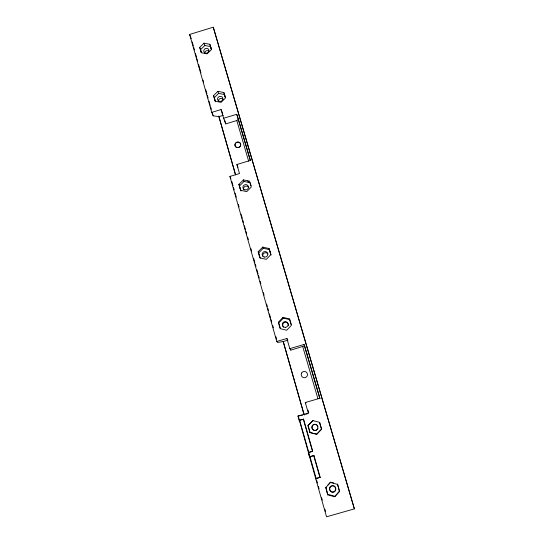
<?xml version="1.0" encoding="UTF-8"?>
<svg xmlns="http://www.w3.org/2000/svg" width="544" height="544" viewBox="0 0 544 544"><rect width="100%" height="100%" fill="white"/><g stroke="black" fill="none" stroke-linecap="round" stroke-linejoin="round"><path stroke-width="0.82" d="M327.74 494.863L325.802 487.302L327.74 494.863L334.662 496.754L339.524 491.497L337.688 484.663M338.497 487.934L338.504 487.485M339.524 491.497L337.484 483.956M334.662 496.754L339.531 491.021M325.7 487.744L330.623 482.106L327.944 484.99M326.72 491.3L326.815 490.831M235.484 174.746L218.872 116.64L213.173 115.824L211.745 112.37L189.625 34.442L213.268 27.2L354.375 508.871L326.543 516.8L315.772 478.856L320.144 477.258L313.942 455.505L310.468 456.504M315.772 478.856L298.262 416.153M312.712 451.187L308.319 452.594L309.556 456.94L313.942 455.505M307.938 425.66L312.909 420.6L307.938 425.66L309.896 432.514L316.669 434.282L321.586 429.141L320.797 426.421M316.669 434.282L321.586 429.141M289.496 318.954L291.353 325.366L286.695 330.228L280.18 328.644L278.344 322.225L282.996 317.39L289.496 318.954L291.217 324.428M280.35 328.481L278.752 322.898L283.376 318.097L289.83 319.648M269.076 248.533L270.851 254.667L266.281 259.359L259.944 257.897L258.182 251.763L262.745 247.092L269.076 248.533L271.082 255.007M260.243 258.216L258.72 252.878L263.248 248.241L269.538 249.676M238.918 184.416L243.392 179.901L249.553 181.227L251.253 187.088L246.772 191.624L240.598 190.278L238.918 184.416L241.019 191.032M239.557 185.932L244.004 181.444L250.131 182.77L250.974 185.681L250.403 184.158M223.836 92.528L225.434 98.049L221.068 102.381L215.104 101.177L213.52 95.656L217.886 91.338L223.836 92.528L224.312 93.888M215.478 101.796L214.302 97.675L218.64 93.384L224.55 94.568L225.345 97.308L224.638 95.282M209.848 44.295L211.398 49.626L207.087 53.856L201.239 52.727L199.716 47.389L204.014 43.18L209.848 44.295L211.405 49.246L210.623 46.961M200.478 50.055L201.321 52.319L200.566 49.667L204.836 45.485L210.637 46.594M223.604 118.266L225.746 123.889L236.803 120.55L238.394 119.245L236.742 114.294L223.604 118.266L221.095 109.541L211.745 112.37M289.796 348.643L290.795 350.139L304.64 345.862L304.014 344.495L289.796 348.643L286.878 338.49L276.774 341.448L229.928 176.419L239.489 173.55L236.885 164.492L250.24 160.48L236.742 114.294M218.872 116.64L223.278 115.308M276.774 341.448L277.528 342.434L283.179 341.571L287.932 340.177M312.48 450.391L303.579 419.179L299.166 420.349L297.962 416.092L308.319 413.1L305.279 402.526L319.75 398.33L304.014 344.495M305.714 414.256L308.149 413.549M299.166 420.349L303.579 419.179M308.319 452.594L312.508 451.384L303.314 419.145M309.896 432.514L316.826 434.214M315.948 478.462L320.144 477.258M302.457 415.14L297.962 416.092M320.464 425.755L319.614 422.341L312.718 420.58M319.614 422.341L321.456 429.182M304.048 414.718L283.179 341.571M331.391 482.31L333.676 482.929M330.562 482.514L337.464 484.378M327.828 494.367L334.696 496.244M305.279 402.526L305.986 402.954M286.878 338.49L287.586 339.619M279.262 325.428L279.664 326.087M278.344 322.225L278.752 322.898M282.996 317.39L283.376 318.097M290.421 322.157L290.754 322.837M259.06 254.83L259.59 255.925M258.182 251.763L258.72 252.878M229.928 176.419L230.867 178.52M262.745 247.092L263.248 248.241M239.754 187.347L240.394 188.85M269.96 251.6L270.416 252.715M236.885 164.492L237.986 167.26M243.392 179.901L244.004 181.444M189.625 34.442L191.25 38.644M214.316 98.416L215.091 100.422M213.52 95.656L214.302 97.675M221.095 109.541L222.734 113.866M247.84 180.86L248.424 182.396M199.716 47.389L200.566 49.667M217.886 91.338L218.64 93.384M204.014 43.18L204.836 45.485M213.268 27.2L354.375 508.871M238.394 119.245L250.512 160.698M304.64 345.862L320.103 398.779M236.803 120.55L248.628 161.106M302.736 346.65L317.9 398.623M224.624 119.993L225.746 123.889M290.36 348.602L290.795 350.139M308.047 410.128L308.734 412.522M308.162 425.646L310.107 432.453M218.783 116.042L235.6 174.862M283.247 341.51L304.266 415.031M313.752 455.736L320.001 477.646M192.175 41.895L193.331 45.954M193.786 47.58L194.48 50.014M195.405 53.264L196.561 57.331M197.016 58.956L197.71 61.39M198.635 64.641L200.94 72.767M203.021 80.077L203.708 82.518M205.788 89.828L206.944 93.888M207.4 95.513L208.094 97.954M209.018 101.204L210.174 105.264M210.63 106.889L211.324 109.324M212.248 112.574L213.173 115.824M231.873 181.669L233.029 185.749M233.492 187.381L234.185 189.829M235.117 193.093L236.273 197.173M238.36 204.517L239.054 206.965M241.142 214.309L242.298 218.389M242.767 220.021L243.46 222.469M244.385 225.733L245.548 229.82M246.01 231.452L246.704 233.9M247.629 237.164L248.329 239.612M250.872 248.588L251.573 251.036M253.654 258.38L254.816 262.46M255.279 264.092L255.972 266.54M256.904 269.804L258.06 273.884M258.522 275.516L259.216 277.964M260.148 281.228L260.841 283.676M263.391 292.652L264.085 295.1M266.635 304.076L267.328 306.524M267.798 308.156L268.491 310.61M269.416 313.874L270.579 317.954M271.041 319.586L271.735 322.034M272.66 325.298L273.36 327.746M275.903 336.722L276.604 339.17M299.635 420.267L308.659 452.05M309.121 453.682L316.302 478.951M316.764 480.583L317.458 483.024M318.383 486.288L319.076 488.73M321.626 497.699L322.32 500.14M324.863 509.109L325.557 511.55M335.641 487.866A3.196 3.053 72.7 0 1 333.853 491.694A3.196 3.053 72.7 0 1 329.977 490.069A3.196 3.053 72.7 0 1 331.099 485.962M331.826 485.636A3.196 3.053 72.7 0 1 333.411 485.629M334.159 485.942A3.196 3.053 72.7 0 1 335.315 487.098M317.954 428.128A3.08 2.992 74.4 0 1 313.385 429.91A3.08 2.992 74.4 0 1 313.249 424.878A3.08 2.992 74.4 0 1 317.914 426.537M283.56 327.209A2.904 2.883 -38.2 0 1 284.777 322.347A2.904 2.883 -38.2 0 1 288.381 325.795M243.624 189.55A2.774 2.638 -22.2 0 1 245.548 186.225A2.774 2.638 -22.2 0 1 248.934 187.959M204.551 53.183A2.645 2.4 -21.2 0 1 209.032 51.211M262.772 256.217A2.836 2.754 -23.9 0 1 267.913 253.953M218.287 100.994A2.693 2.482 -21.4 0 1 223.264 99.484M264.302 257.04A2.856 2.774 -23.9 0 0 267.736 253.511A2.856 2.774 -23.9 0 0 262.97 252.423A2.856 2.774 -23.9 0 0 264.302 257.04M219.524 101.34A2.706 2.496 -21.4 0 0 222.809 98.083A2.706 2.496 -21.4 0 0 218.321 97.186A2.706 2.496 -21.4 0 0 219.524 101.34M301.6 373.041A3.169 3.135 77 0 0 304.422 377.747A3.169 3.135 77 0 0 307.034 372.946A3.169 3.135 77 0 0 301.6 373.041M237.068 147.451A2.91 2.727 -21.2 0 0 240.584 143.922A2.91 2.727 -21.2 0 0 235.749 142.916A2.91 2.727 -21.2 0 0 237.068 147.451M329.657 488.349A3.216 3.074 72.7 0 0 333.547 492.252A3.216 3.074 72.7 0 0 334.771 486.887A3.216 3.074 72.7 0 0 329.657 488.349M312.208 425.884A3.101 3.012 74.4 0 0 314.942 430.488A3.101 3.012 74.4 0 0 317.438 425.816A3.101 3.012 74.4 0 0 312.208 425.884M285.267 327.372A2.924 2.904 -37.8 0 0 287.708 322.946A2.924 2.904 -37.8 0 0 282.662 323.075A2.924 2.904 -37.8 0 0 285.267 327.372M244.984 189.876A2.795 2.652 -22.2 0 0 248.356 186.463A2.795 2.652 -22.2 0 0 243.712 185.456A2.795 2.652 -22.2 0 0 244.984 189.876M205.673 53.183A2.666 2.414 -21.2 0 0 208.91 50.007A2.666 2.414 -21.2 0 0 204.51 49.164A2.666 2.414 -21.2 0 0 205.673 53.183M237.116 147.594A2.91 2.727 -21.2 0 0 240.638 144.065A2.91 2.727 -21.2 0 0 235.804 143.052A2.91 2.727 -21.2 0 0 237.116 147.594"/></g></svg>
